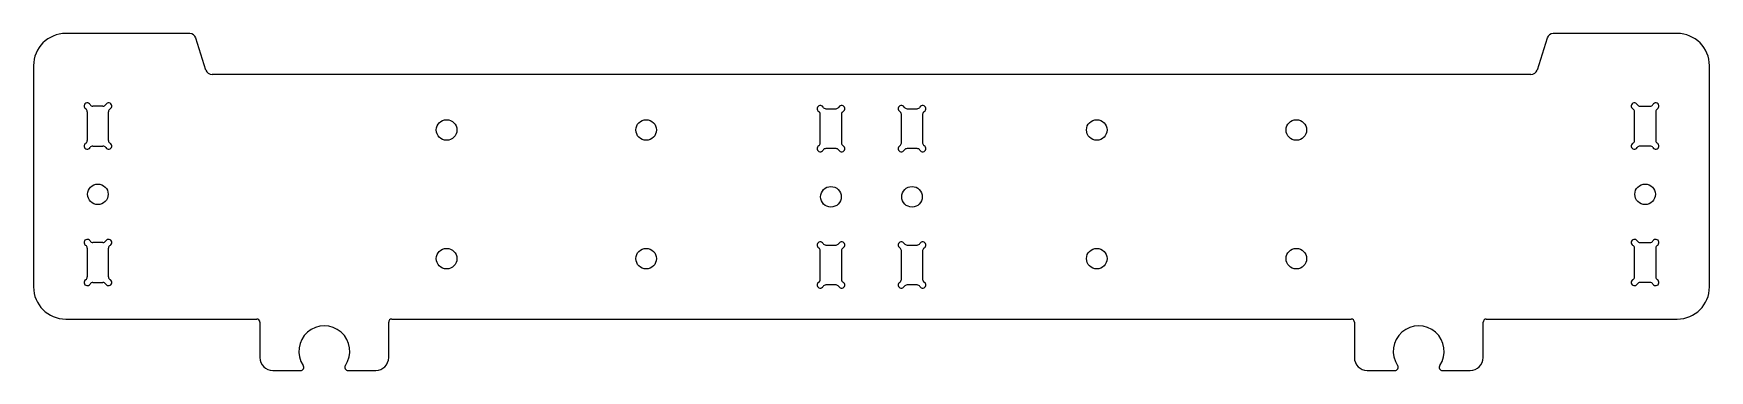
# Model space of a CAD drawing. Header units: inches. Extents: x 10 to 271, y 5 to 57.
import ezdxf

# ---------------------------------------------------------------- set-up
doc = ezdxf.new("R2010")
doc.units = ezdxf.units.IN
doc.header["$MEASUREMENT"] = 0
doc.layers.add('WHITE', color=7, linetype='Continuous')

msp = doc.modelspace()

# ---------------------------------------------------------------- linework, layer by layer
at = {"layer": 'WHITE', "linetype": 'Continuous'}
for p, q in [((34.48, 57.27), (15.22, 57.27)), ((37, 51.58), (35.44, 56.56)), ((245.35, 56.56), (243.79, 51.58)), ((265.57, 57.27), (246.3, 57.27)), ((10.22, 52.27), (10.22, 17.88)), ((270.57, 17.88), (270.57, 52.27)), ((242.83, 50.88), (37.95, 50.88)), ((18.57, 45.1), (18.57, 40.63)), ((21, 45.97), (19.44, 45.97)), ((21.87, 40.63), (21.87, 45.1)), ((132.44, 40.24), (132.44, 44.71)), ((133.31, 45.58), (134.88, 45.58)), ((135.74, 44.71), (135.74, 40.24)), ((145.04, 40.24), (145.04, 44.71)), ((145.91, 45.58), (147.48, 45.58)), ((148.34, 44.71), (148.34, 40.24)), ((258.92, 40.63), (258.92, 45.1)), ((259.79, 45.97), (261.35, 45.97)), ((262.22, 45.1), (262.22, 40.63)), ((19.44, 39.77), (21, 39.77)), ((134.88, 39.38), (133.31, 39.38)), ((147.48, 39.38), (145.91, 39.38)), ((261.35, 39.77), (259.79, 39.77)), ((18.57, 23.9), (18.57, 19.43)), ((21, 24.77), (19.44, 24.77)), ((21.87, 19.43), (21.87, 23.9)), ((132.44, 19.04), (132.44, 23.51)), ((133.31, 24.38), (134.88, 24.38)), ((135.74, 23.51), (135.74, 19.04)), ((145.04, 19.04), (145.04, 23.51)), ((145.91, 24.38), (147.48, 24.38)), ((148.34, 23.51), (148.34, 19.04)), ((258.92, 19.43), (258.92, 23.9)), ((259.79, 24.77), (261.35, 24.77)), ((262.22, 23.9), (262.22, 19.43)), ((19.44, 18.57), (21, 18.57)), ((261.35, 18.57), (259.79, 18.57)), ((134.88, 18.18), (133.31, 18.18)), ((147.48, 18.18), (145.91, 18.18)), ((15.22, 12.88), (44.89, 12.88)), ((45.39, 12.38), (45.39, 6.88)), ((65.39, 6.88), (65.39, 12.38)), ((65.89, 12.88), (214.9, 12.88)), ((215.4, 12.38), (215.4, 6.88)), ((235.4, 6.88), (235.4, 12.38)), ((235.9, 12.88), (265.57, 12.88)), ((47.39, 4.88), (51.71, 4.88)), ((59.08, 4.88), (63.39, 4.88)), ((217.4, 4.88), (221.71, 4.88)), ((229.08, 4.88), (233.4, 4.88))]:
    msp.add_line(p, q, dxfattribs=at)
for centre in [(74.39, 42.27), (105.39, 42.27), (175.39, 42.27), (206.39, 42.27), (20.22, 32.27), (260.57, 32.27), (134.09, 31.88), (146.69, 31.88), (74.39, 22.27), (105.39, 22.27), (175.39, 22.27), (206.39, 22.27)]:
    msp.add_circle(centre, 1.6, dxfattribs=at)
for centre, radius, start, end in [((15.22, 52.27), 5, 90, 180), ((34.48, 56.27), 1, 17.3857, 90), ((246.3, 56.27), 1, 90, 162.6143), ((265.57, 52.27), 5, 0, 90), ((37.95, 51.88), 1, 197.3857, 270), ((242.83, 51.88), 1, 270, 342.6143), ((18.57, 45.97), 0.5, 30, 239.9998), ((18.07, 45.1), 0.5, 0, 59.9998), ((19.44, 46.47), 0.5, 210, 270), ((21, 46.47), 0.5, 270, 329.9998), ((21.87, 45.97), 0.5, 300, 149.9998), ((22.37, 45.1), 0.5, 120, 180), ((132.44, 45.58), 0.5, 30.0002, 240), ((131.94, 44.71), 0.5, 0, 60), ((133.31, 46.08), 0.5, 210.0002, 270), ((134.88, 46.08), 0.5, 270, 330), ((135.74, 45.58), 0.5, 300.0002, 150), ((136.24, 44.71), 0.5, 120.0002, 180), ((145.04, 45.58), 0.5, 30.0002, 240), ((144.54, 44.71), 0.5, 0, 60), ((145.91, 46.08), 0.5, 210.0002, 270), ((147.48, 46.08), 0.5, 270, 330), ((148.34, 45.58), 0.5, 300.0002, 150), ((148.84, 44.71), 0.5, 120.0002, 180), ((258.92, 45.97), 0.5, 30.0002, 240), ((258.42, 45.1), 0.5, 0, 60), ((259.79, 46.47), 0.5, 210.0002, 270), ((261.35, 46.47), 0.5, 270, 330), ((262.22, 45.97), 0.5, 300.0002, 150), ((262.72, 45.1), 0.5, 120.0002, 180), ((18.57, 39.77), 0.5, 120, 329.9998), ((18.07, 40.63), 0.5, 300, 0), ((19.44, 39.27), 0.5, 90, 149.9998), ((21, 39.27), 0.5, 30, 90), ((21.87, 39.77), 0.5, 210, 59.9998), ((22.37, 40.63), 0.5, 180, 239.9998), ((132.44, 39.38), 0.5, 120.0002, 330), ((131.94, 40.24), 0.5, 300.0002, 0), ((133.31, 38.88), 0.5, 90, 150), ((134.88, 38.88), 0.5, 30.0002, 90), ((135.74, 39.38), 0.5, 210.0002, 60), ((136.24, 40.24), 0.5, 180, 240), ((145.04, 39.38), 0.5, 120.0002, 330), ((144.54, 40.24), 0.5, 300.0002, 0), ((145.91, 38.88), 0.5, 90, 150), ((147.48, 38.88), 0.5, 30.0002, 90), ((148.34, 39.38), 0.5, 210.0002, 60), ((148.84, 40.24), 0.5, 180, 240), ((258.92, 39.77), 0.5, 120.0002, 330), ((258.42, 40.63), 0.5, 300.0002, 0), ((259.79, 39.27), 0.5, 90, 150), ((261.35, 39.27), 0.5, 30.0002, 90), ((262.22, 39.77), 0.5, 210.0002, 60), ((262.72, 40.63), 0.5, 180, 240), ((18.57, 24.77), 0.5, 30, 239.9998), ((18.07, 23.9), 0.5, 0, 59.9998), ((19.44, 25.27), 0.5, 210, 270), ((21, 25.27), 0.5, 270, 329.9998), ((21.87, 24.77), 0.5, 300, 149.9998), ((22.37, 23.9), 0.5, 120, 180), ((132.44, 24.38), 0.5, 30.0002, 240), ((131.94, 23.51), 0.5, 0, 60), ((133.31, 24.88), 0.5, 210.0002, 270), ((134.88, 24.88), 0.5, 270, 330), ((135.74, 24.38), 0.5, 300.0002, 150), ((136.24, 23.51), 0.5, 120.0002, 180), ((145.04, 24.38), 0.5, 30.0002, 240), ((144.54, 23.51), 0.5, 0, 60), ((145.91, 24.88), 0.5, 210.0002, 270), ((147.48, 24.88), 0.5, 270, 330), ((148.34, 24.38), 0.5, 300.0002, 150), ((148.84, 23.51), 0.5, 120.0002, 180), ((258.92, 24.77), 0.5, 30.0002, 240), ((258.42, 23.9), 0.5, 0, 60), ((259.79, 25.27), 0.5, 210.0002, 270), ((261.35, 25.27), 0.5, 270, 330), ((262.22, 24.77), 0.5, 300.0002, 150), ((262.72, 23.9), 0.5, 120.0002, 180), ((18.57, 18.57), 0.5, 120, 329.9998), ((18.07, 19.43), 0.5, 300, 0), ((19.44, 18.07), 0.5, 90, 149.9998), ((21, 18.07), 0.5, 30, 90), ((21.87, 18.57), 0.5, 210, 59.9998), ((22.37, 19.43), 0.5, 180, 239.9998), ((132.44, 18.18), 0.5, 120.0002, 330), ((131.94, 19.04), 0.5, 300.0002, 0), ((135.74, 18.18), 0.5, 210.0002, 60), ((136.24, 19.04), 0.5, 180, 240), ((145.04, 18.18), 0.5, 120.0002, 330), ((144.54, 19.04), 0.5, 300.0002, 0), ((148.34, 18.18), 0.5, 210.0002, 60), ((148.84, 19.04), 0.5, 180, 240), ((258.92, 18.57), 0.5, 120.0002, 330), ((258.42, 19.43), 0.5, 300.0002, 0), ((259.79, 18.07), 0.5, 90, 150), ((261.35, 18.07), 0.5, 30.0002, 90), ((262.22, 18.57), 0.5, 210.0002, 60), ((262.72, 19.43), 0.5, 180, 240), ((15.22, 17.88), 5, 180, 270), ((133.31, 17.68), 0.5, 90, 150), ((134.88, 17.68), 0.5, 30.0002, 90), ((145.91, 17.68), 0.5, 90, 150), ((147.48, 17.68), 0.5, 30.0002, 90), ((265.57, 17.88), 5, 270, 0), ((44.89, 12.38), 0.5, 0, 90), ((55.39, 7.88), 3.95, 325.8766, 214.1234), ((65.89, 12.38), 0.5, 90, 180), ((214.9, 12.38), 0.5, 0, 90), ((225.4, 7.88), 3.95, 325.8766, 214.1234), ((235.9, 12.38), 0.5, 90, 180), ((47.39, 6.88), 2, 180, 270), ((51.71, 5.38), 0.5, 270, 34.1234), ((59.08, 5.38), 0.5, 145.8766, 270), ((63.39, 6.88), 2, 270, 0), ((217.4, 6.88), 2, 180, 270), ((221.71, 5.38), 0.5, 270, 34.1234), ((229.08, 5.38), 0.5, 145.8766, 270), ((233.4, 6.88), 2, 270, 0)]:
    msp.add_arc(centre, radius, start, end, dxfattribs=at)

doc.saveas('drawing.dxf')
